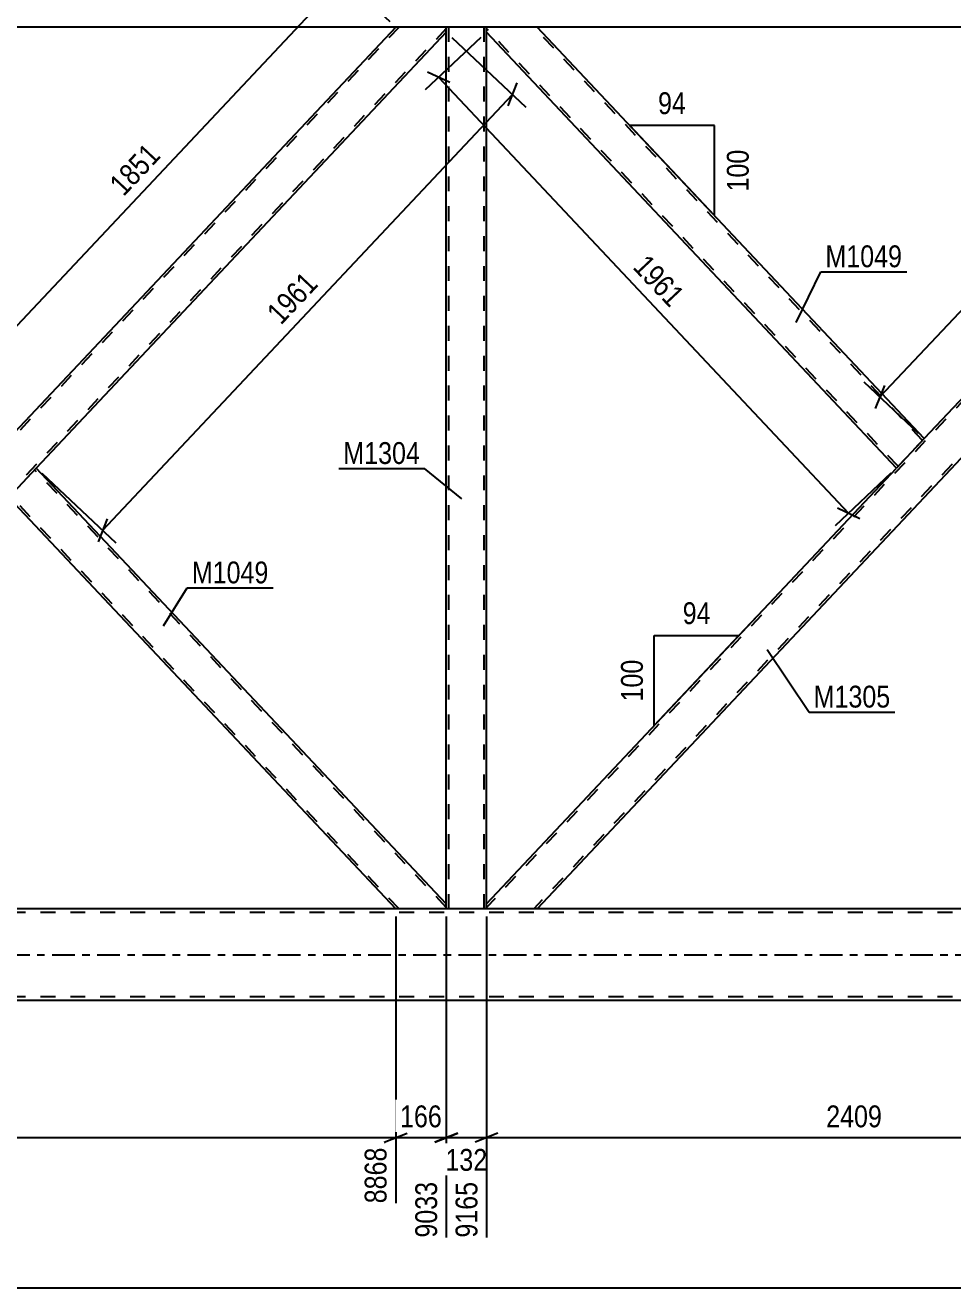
# Model space of a CAD drawing. Header units: millimetres. Extents: x -132 to 1057, y -569 to 272.
# Drawn here: x 275.4 to 397, y -171.3 to -5.8 of the extents above; entities that cross this region are included whole.
import ezdxf

# ---------------------------------------------------------------- set-up
doc = ezdxf.new("R2010")
doc.units = ezdxf.units.MM
doc.linetypes.add('DXK_LINE_DOT2', pattern=[3.9198, 1.9599, -1.9599])
doc.linetypes.add('DXK_LINE_DOT3', pattern=[5.9187, 2.979, -0.9799, 0.9799, -0.9799])
doc.styles.add('Arial Narrow', font='ARIALN.TTF', dxfattribs={"height": 0.2})

# ---------------------------------------------------------------- blocks, each defined once
blk = doc.blocks.new('Part-335479220-3869 - 3686')
at = {"color": 7, "linetype": 'DXK_LINE_DOT2'}
for p, q in [((432.21, -122.08), (12.56, -122.08)), ((432.21, -133.12), (12.56, -133.12))]:
    blk.add_line(p, q, dxfattribs=at)
at = {"color": 2, "linetype": 'Continuous'}
for p, q in [((427.41, -121.6), (219.71, -121.6)), ((427.41, -133.6), (12.56, -133.6))]:
    blk.add_line(p, q, dxfattribs=at)
at = {"color": 7, "linetype": 'DXK_LINE_DOT3'}
blk.add_line((12.56, -127.6), (432.21, -127.6), dxfattribs=at)
blk = doc.blocks.new('Part-335479220-3870 - 3686')
at = {"color": 2, "linetype": 'Continuous'}
blk.add_line((467.71, -6), (115.8, -6), dxfattribs=at)
blk = doc.blocks.new('Part-335479220-3980 - 3686')
at = {"color": 2, "linetype": 'Continuous'}
for p, q in [((276.83, -63.8), (273.21, -67.65)), ((330.57, -120.94), (276.83, -63.8)), ((323.94, -121.6), (273.21, -67.65)), ((330.57, -121.6), (330.57, -120.94))]:
    blk.add_line(p, q, dxfattribs=at)
at = {"color": 7, "linetype": 'DXK_LINE_DOT2'}
for p, q in [((330.57, -121.41), (276.61, -64.03)), ((273.43, -67.42), (273.44, -67.4)), ((324.38, -121.6), (273.43, -67.42)), ((330.57, -121.6), (323.94, -121.6))]:
    blk.add_line(p, q, dxfattribs=at)
blk = doc.blocks.new('Part-335479220-4035 - 3686')
at = {"color": 7, "linetype": 'DXK_LINE_DOT2'}
for p, q in [((444.38, -6), (335.85, -121.41)), ((450.57, -6.19), (342.03, -121.6)), ((450.57, -6), (443.94, -6)), ((393.21, -59.95), (389.58, -63.8)), ((342.47, -121.6), (335.85, -121.6))]:
    blk.add_line(p, q, dxfattribs=at)
at = {"color": 2, "linetype": 'Continuous'}
for p, q in [((443.94, -6), (393.21, -59.95)), ((450.57, -6.66), (450.57, -6)), ((450.57, -6.66), (342.47, -121.6)), ((335.85, -120.94), (389.58, -63.8)), ((335.85, -121.6), (335.85, -120.94))]:
    blk.add_line(p, q, dxfattribs=at)
blk = doc.blocks.new('Part-335479220-4040 - 3686')
at = {"color": 2, "linetype": 'Continuous'}
for p, q in [((335.85, -6.66), (335.85, -6)), ((393.21, -59.95), (342.47, -6)), ((389.58, -63.8), (335.85, -6.66)), ((392.77, -60.41), (389.58, -63.8)), ((393.21, -59.95), (392.77, -60.41))]:
    blk.add_line(p, q, dxfattribs=at)
at = {"color": 7, "linetype": 'DXK_LINE_DOT2'}
for p, q in [((342.47, -6), (335.85, -6)), ((389.8, -63.57), (335.85, -6.19)), ((392.99, -60.18), (342.03, -6)), ((393.17, -59.98), (392.77, -60.41)), ((389.8, -63.57), (389.82, -63.55))]:
    blk.add_line(p, q, dxfattribs=at)
blk = doc.blocks.new('Part-335479220-4045 - 3686')
at = {"color": 7, "linetype": 'DXK_LINE_DOT2'}
for p, q in [((324.38, -6), (215.85, -121.41)), ((330.57, -6.19), (222.03, -121.6)), ((330.57, -6), (323.94, -6)), ((273.21, -59.95), (269.58, -63.8)), ((276.83, -63.8), (273.21, -67.65)), ((216.67, -120.06), (215.85, -120.94)), ((215.85, -121.6), (215.85, -120.94)), ((222.47, -121.6), (215.85, -121.6))]:
    blk.add_line(p, q, dxfattribs=at)
at = {"color": 2, "linetype": 'Continuous'}
for p, q in [((323.94, -6), (273.21, -59.95)), ((330.57, -6.66), (330.57, -6)), ((330.57, -6.66), (276.83, -63.8)), ((269.58, -63.8), (216.67, -120.06)), ((273.21, -67.65), (222.47, -121.6))]:
    blk.add_line(p, q, dxfattribs=at)
blk = doc.blocks.new('Part-335479220-4090 - 3686')
at = {"color": 7, "linetype": 'DXK_LINE_DOT2'}
for p, q in [((335.85, -6), (330.57, -6)), ((330.57, -6.66), (330.57, -6)), ((330.89, -121.6), (330.89, -6)), ((335.53, -121.6), (335.53, -6)), ((335.85, -6.66), (335.85, -6)), ((330.57, -121.6), (330.57, -120.94)), ((335.85, -121.6), (330.57, -121.6)), ((335.85, -121.6), (335.85, -120.94))]:
    blk.add_line(p, q, dxfattribs=at)
at = {"color": 2, "linetype": 'Continuous'}
for p, q in [((330.57, -120.94), (330.57, -6.66)), ((335.85, -120.94), (335.85, -6.66))]:
    blk.add_line(p, q, dxfattribs=at)
blk = doc.blocks.new('AngleDimension-335479220-15987 - 3686')
at = {"color": 7, "linetype": 'Continuous'}
for p, q in [((354.7, -19), (354.61, -18.91)), ((365.71, -18.91), (354.61, -18.91)), ((365.71, -30.71), (354.61, -18.91)), ((365.71, -30.71), (365.71, -18.91))]:
    blk.add_line(p, q, dxfattribs=at)
at = {"color": 0}
for points in [[(362.59, -18.01), (362.59, -13.81), (357.73, -13.81), (357.73, -18.01)], [(370.81, -21.47), (366.61, -21.47), (366.61, -28.15), (370.81, -28.15)]]:
    blk.add_wipeout(points, dxfattribs=at)
at = {"color": 3, "style": 'Arial Narrow'}
blk.add_text('94', height=2.863, dxfattribs=at).set_placement((358.33, -17.41))
blk.add_text('100', height=2.863, rotation=90.0002, dxfattribs=at).set_placement((370.21, -27.55))
blk = doc.blocks.new('StraightDimension-335479220-4562 - 3686')
at = {"color": 7, "linetype": 'Continuous'}
for p, q in [((443.21, -5.31), (436.06, 1.41)), ((437.55, -2.05), (438.73, 0.96)), ((387.4, -54.49), (438.14, -0.54)), ((392.48, -59.26), (385.33, -52.54)), ((388, -52.99), (386.81, -55.99))]:
    blk.add_line(p, q, dxfattribs=at)
at = {"color": 0}
blk.add_wipeout([(415.14, -23.9), (412.08, -21.03), (406.25, -27.23), (409.31, -30.1)], dxfattribs=at)
at = {"color": 3, "style": 'Arial Narrow'}
blk.add_text('1851', height=2.863, rotation=46.7591, dxfattribs=at).set_placement((409.28, -29.26))
blk = doc.blocks.new('StraightDimension-335479220-4826 - 3686')
at = {"color": 7, "linetype": 'Continuous'}
for p, q in [((215.85, -122.6), (215.85, -164.68)), ((323.94, -122.6), (323.94, -160.18)), ((217.35, -150.97), (214.35, -152.17)), ((215.85, -151.57), (323.94, -151.57)), ((322.44, -152.17), (325.44, -150.97))]:
    blk.add_line(p, q, dxfattribs=at)
at = {"color": 0}
blk.add_wipeout([(274.15, -150.82), (274.15, -146.62), (265.64, -146.62), (265.64, -150.82)], dxfattribs=at)
at = {"color": 0, "linetype": 'Continuous'}
blk.add_wipeout([(323.34, -152.27), (319.14, -152.27), (319.14, -160.78), (323.34, -160.78)], dxfattribs=at)
at = {"color": 3, "style": 'Arial Narrow'}
blk.add_text('2702', height=2.863, dxfattribs=at).set_placement((266.24, -150.22))
at = {"color": 3, "linetype": 'Continuous', "style": 'Arial Narrow'}
blk.add_text('8868', height=2.863, rotation=90.0002, dxfattribs=at).set_placement((322.74, -160.18))
blk = doc.blocks.new('StraightDimension-335479220-4927 - 3686')
at = {"color": 7, "linetype": 'Continuous'}
for p, q in [((323.21, -5.31), (315.05, 2.36)), ((316.53, -1.09), (317.71, 1.92)), ((266.39, -53.53), (317.12, 0.41)), ((272.48, -59.26), (264.31, -51.58)), ((266.98, -52.03), (265.8, -55.04))]:
    blk.add_line(p, q, dxfattribs=at)
at = {"color": 0}
blk.add_wipeout([(294.12, -22.95), (291.07, -20.07), (285.23, -26.27), (288.29, -29.15)], dxfattribs=at)
at = {"color": 3, "style": 'Arial Narrow'}
blk.add_text('1851', height=2.863, rotation=46.7591, dxfattribs=at).set_placement((288.27, -28.3))
blk = doc.blocks.new('StraightDimension-335479220-4591 - 3686')
at = {"color": 7, "linetype": 'Continuous'}
for p, q in [((331.29, -7.35), (341.01, -16.48)), ((285.52, -71.98), (339.26, -14.84)), ((338.67, -16.34), (339.85, -13.33)), ((277.56, -64.49), (287.27, -73.62)), ((286.12, -70.47), (284.93, -73.48))]:
    blk.add_line(p, q, dxfattribs=at)
at = {"color": 0}
blk.add_wipeout([(314.76, -39.79), (311.7, -36.92), (305.87, -43.12), (308.93, -45.99)], dxfattribs=at)
at = {"color": 3, "style": 'Arial Narrow'}
blk.add_text('1961', height=2.863, rotation=46.7591, dxfattribs=at).set_placement((308.9, -45.15))
blk = doc.blocks.new('AngleDimension-335479220-16004 - 3686')
at = {"color": 7, "linetype": 'Continuous'}
for p, q in [((373.66, -80.73), (368.93, -85.76)), ((357.84, -85.76), (368.93, -85.76)), ((357.84, -97.56), (368.93, -85.76)), ((357.84, -97.56), (357.84, -85.76))]:
    blk.add_line(p, q, dxfattribs=at)
at = {"color": 0}
for points in [[(365.81, -84.86), (365.81, -80.66), (360.96, -80.66), (360.96, -84.86)], [(356.94, -88.32), (352.74, -88.32), (352.74, -95), (356.94, -95)]]:
    blk.add_wipeout(points, dxfattribs=at)
at = {"color": 3, "style": 'Arial Narrow'}
blk.add_text('94', height=2.863, dxfattribs=at).set_placement((361.56, -84.26))
blk.add_text('100', height=2.863, rotation=90.0002, dxfattribs=at).set_placement((356.34, -94.4))
blk = doc.blocks.new('StraightDimension-335479220-4494 - 3686')
at = {"color": 7, "linetype": 'Continuous'}
blk.add_line((-25, -171.25), (497.96, -171.25), dxfattribs=at)
blk = doc.blocks.new('StraightDimension-335479220-4843 - 3686')
at = {"color": 7, "linetype": 'Continuous'}
for p, q in [((323.94, -122.6), (323.94, -160.18)), ((330.57, -122.6), (330.57, -164.68)), ((322.44, -152.17), (325.44, -150.97)), ((323.94, -151.57), (330.57, -151.57)), ((332.07, -150.97), (329.07, -152.17))]:
    blk.add_line(p, q, dxfattribs=at)
at = {"color": 0}
blk.add_wipeout([(330.6, -150.82), (330.6, -146.62), (323.91, -146.62), (323.91, -150.82)], dxfattribs=at)
at = {"color": 0, "linetype": 'Continuous'}
blk.add_wipeout([(329.97, -156.77), (325.77, -156.77), (325.77, -165.28), (329.97, -165.28)], dxfattribs=at)
at = {"color": 3, "style": 'Arial Narrow'}
blk.add_text('166', height=2.863, dxfattribs=at).set_placement((324.51, -150.22))
at = {"color": 3, "linetype": 'Continuous', "style": 'Arial Narrow'}
blk.add_text('9033', height=2.863, rotation=90.0002, dxfattribs=at).set_placement((329.37, -164.68))
blk = doc.blocks.new('StraightDimension-335479220-4860 - 3686')
at = {"color": 7, "linetype": 'Continuous'}
for p, q in [((330.57, -122.6), (330.57, -164.68)), ((335.85, -122.6), (335.85, -164.68)), ((329.07, -152.17), (332.07, -150.97)), ((330.57, -151.57), (335.85, -151.57)), ((337.35, -150.97), (334.35, -152.17))]:
    blk.add_line(p, q, dxfattribs=at)
at = {"color": 0}
blk.add_wipeout([(336.55, -156.52), (336.55, -152.32), (329.86, -152.32), (329.86, -156.52)], dxfattribs=at)
at = {"color": 0, "linetype": 'Continuous'}
blk.add_wipeout([(335.25, -156.77), (331.05, -156.77), (331.05, -165.28), (335.25, -165.28)], dxfattribs=at)
at = {"color": 3, "style": 'Arial Narrow'}
blk.add_text('132', height=2.863, dxfattribs=at).set_placement((330.46, -155.92))
at = {"color": 3, "linetype": 'Continuous', "style": 'Arial Narrow'}
blk.add_text('9165', height=2.863, rotation=90.0002, dxfattribs=at).set_placement((334.65, -164.68))
blk = doc.blocks.new('StraightDimension-335479220-4870 - 3686')
at = {"color": 7, "linetype": 'Continuous'}
for p, q in [((335.85, -122.6), (335.85, -164.68)), ((432.21, -134.6), (432.21, -162.01)), ((337.35, -150.97), (334.35, -152.17)), ((335.85, -151.57), (432.21, -151.57)), ((430.71, -152.17), (433.71, -150.97))]:
    blk.add_line(p, q, dxfattribs=at)
at = {"color": 0}
blk.add_wipeout([(388.28, -150.82), (388.28, -146.62), (379.77, -146.62), (379.77, -150.82)], dxfattribs=at)
at = {"color": 0, "linetype": 'Continuous'}
blk.add_wipeout([(431.61, -152.27), (427.41, -152.27), (427.41, -162.61), (431.61, -162.61)], dxfattribs=at)
at = {"color": 3, "style": 'Arial Narrow'}
blk.add_text('2409', height=2.863, dxfattribs=at).set_placement((380.37, -150.22))
at = {"color": 3, "linetype": 'Continuous', "style": 'Arial Narrow'}
blk.add_text('11574', height=2.863, rotation=90.0002, dxfattribs=at).set_placement((431.01, -162.01))
blk = doc.blocks.new('StraightDimension-335479220-4901 - 3686')
at = {"color": 7, "linetype": 'Continuous'}
for p, q in [((335.12, -7.35), (327.81, -14.22)), ((331.02, -13.26), (328.09, -11.89)), ((329.56, -12.58), (383.29, -69.72)), ((388.85, -64.49), (381.54, -71.36)), ((381.83, -69.03), (384.76, -70.4))]:
    blk.add_line(p, q, dxfattribs=at)
at = {"color": 0}
blk.add_wipeout([(359.89, -43.73), (362.95, -40.85), (357.11, -34.65), (354.06, -37.53)], dxfattribs=at)
at = {"color": 3, "style": 'Arial Narrow'}
blk.add_text('1961', height=2.863, rotation=-46.7591, dxfattribs=at).set_placement((354.9, -37.56))
blk = doc.blocks.new('Mark-335479220-3976 - 3686')
at = {"color": 0}
blk.add_wipeout([(307.27, -78.92), (307.27, -75.92), (297.22, -75.92), (297.22, -78.92)], dxfattribs=at)
blk.add_wipeout([(307.27, -78.92), (307.27, -75.92), (297.22, -75.92), (297.22, -78.92)], dxfattribs=at)
at = {"color": 30, "linetype": 'Continuous'}
for p, q in [((293.5, -84.47), (296.62, -79.52)), ((296.62, -79.52), (307.87, -79.52))]:
    blk.add_line(p, q, dxfattribs=at)
at = {"color": 3, "style": 'Arial Narrow'}
blk.add_text('M1049', height=2.863, dxfattribs=at).set_placement((297.22, -78.92))
blk = doc.blocks.new('Mark-335479220-4031 - 3686')
at = {"color": 0}
blk.add_wipeout([(388.78, -95.2), (388.78, -92.2), (378.73, -92.2), (378.73, -95.2)], dxfattribs=at)
blk.add_wipeout([(388.78, -95.2), (388.78, -92.2), (378.73, -92.2), (378.73, -95.2)], dxfattribs=at)
at = {"color": 30, "linetype": 'Continuous'}
for p, q in [((372.62, -87.57), (378.13, -95.8)), ((378.13, -95.8), (389.38, -95.8))]:
    blk.add_line(p, q, dxfattribs=at)
at = {"color": 3, "style": 'Arial Narrow'}
blk.add_text('M1305', height=2.863, dxfattribs=at).set_placement((378.73, -95.2))
blk = doc.blocks.new('Mark-335479220-4036 - 3686')
at = {"color": 0}
blk.add_wipeout([(390.32, -37.48), (390.32, -34.48), (380.27, -34.48), (380.27, -37.48)], dxfattribs=at)
blk.add_wipeout([(390.32, -37.48), (390.32, -34.48), (380.27, -34.48), (380.27, -37.48)], dxfattribs=at)
at = {"color": 30, "linetype": 'Continuous'}
for p, q in [((376.45, -44.71), (379.67, -38.08)), ((379.67, -38.08), (390.92, -38.08))]:
    blk.add_line(p, q, dxfattribs=at)
at = {"color": 3, "style": 'Arial Narrow'}
blk.add_text('M1049', height=2.863, dxfattribs=at).set_placement((380.27, -37.48))
blk = doc.blocks.new('Mark-335479220-4086 - 3686')
at = {"color": 0}
blk.add_wipeout([(327.13, -63.27), (327.13, -60.27), (317.08, -60.27), (317.08, -63.27)], dxfattribs=at)
blk.add_wipeout([(327.13, -63.27), (327.13, -60.27), (317.08, -60.27), (317.08, -63.27)], dxfattribs=at)
at = {"color": 30, "linetype": 'Continuous'}
for p in [(316.48, -63.87), (332.61, -67.82)]:
    blk.add_line(p, (327.73, -63.87), dxfattribs=at)
at = {"color": 3, "style": 'Arial Narrow'}
blk.add_text('M1304', height=2.863, dxfattribs=at).set_placement((317.08, -63.27))

msp = doc.modelspace()

# ---------------------------------------------------------------- block references
for name in ['Part-335479220-3870 - 3686', 'Part-335479220-4045 - 3686', 'Part-335479220-4090 - 3686', 'Part-335479220-4035 - 3686', 'Part-335479220-4040 - 3686', 'Part-335479220-3980 - 3686', 'Part-335479220-3869 - 3686']:
    msp.add_blockref(name, (0, 0))

# ---------------------------------------------------------------- next in the draw order: block references
for name in ['StraightDimension-335479220-4927 - 3686', 'StraightDimension-335479220-4562 - 3686', 'AngleDimension-335479220-15987 - 3686', 'AngleDimension-335479220-16004 - 3686', 'StraightDimension-335479220-4826 - 3686']:
    msp.add_blockref(name, (0, 0))

# ---------------------------------------------------------------- next in the draw order: block references
msp.add_blockref('StraightDimension-335479220-4591 - 3686', (0, 0))

# ---------------------------------------------------------------- next in the draw order: block references
msp.add_blockref('StraightDimension-335479220-4494 - 3686', (0, 0))

# ---------------------------------------------------------------- next in the draw order: block references
for name in ['StraightDimension-335479220-4901 - 3686', 'Mark-335479220-3976 - 3686', 'Mark-335479220-4031 - 3686', 'StraightDimension-335479220-4843 - 3686']:
    msp.add_blockref(name, (0, 0))

# ---------------------------------------------------------------- next in the draw order: block references
for name in ['Mark-335479220-4036 - 3686', 'Mark-335479220-4086 - 3686', 'StraightDimension-335479220-4860 - 3686']:
    msp.add_blockref(name, (0, 0))

# ---------------------------------------------------------------- next in the draw order: block references
msp.add_blockref('StraightDimension-335479220-4870 - 3686', (0, 0))

doc.saveas('drawing.dxf')
